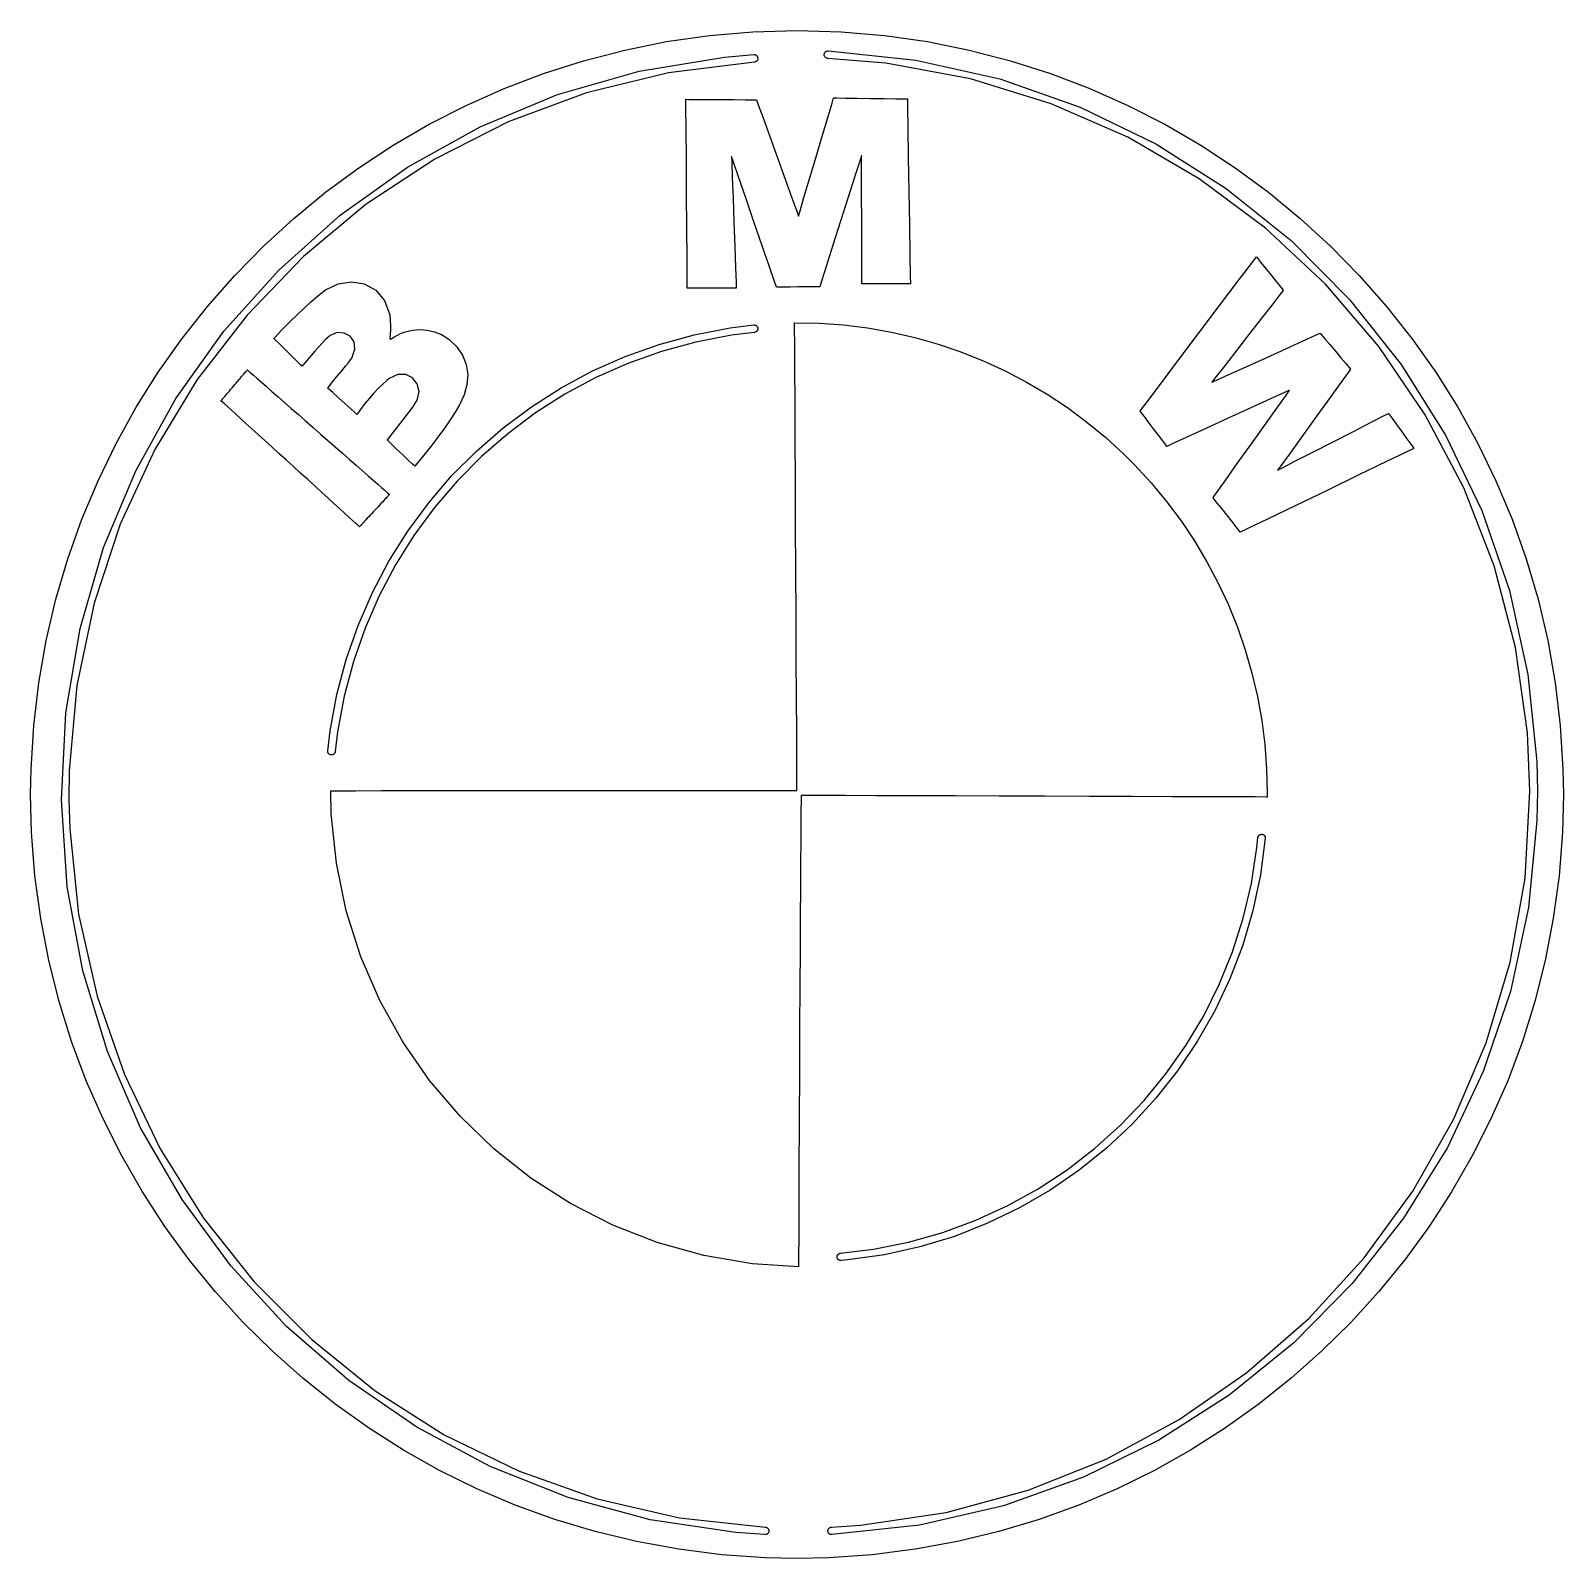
# Model space of a CAD drawing. Header units: millimetres. Extents: x 6 to 196, y 95 to 284.
import ezdxf

# ---------------------------------------------------------------- set-up
doc = ezdxf.new("R2010")
doc.units = ezdxf.units.MM
doc.layers.add('Calque_1', color=7, linetype='CONTINUOUS')

msp = doc.modelspace()

# ---------------------------------------------------------------- linework, layer by layer
at = {"layer": 'Calque_1', "color": 7}
for points in [[(100.90492, 284.026723), (106.371922, 283.872206), (111.757585, 283.415007), (117.053505, 282.663062), (122.251344, 281.624574), (127.342688, 280.308273), (132.319098, 278.722363), (137.172344, 276.875044), (141.894092, 274.774784), (146.475611, 272.430314), (150.908964, 269.849307), (155.185419, 267.040494), (159.296774, 264.012077), (163.234563, 260.772787), (166.990583, 257.330563), (170.556368, 253.693869), (173.923187, 249.87091), (177.083366, 245.870415), (180.02791, 241.700586), (182.748617, 237.369627), (185.237285, 232.886004), (187.485182, 228.257918), (189.484371, 223.494101), (191.226121, 218.602491), (192.70223, 213.591818), (193.90423, 208.47002), (194.823921, 203.245564), (195.45257, 197.927181), (195.78224, 192.522809), (195.83304, 189.399142), (195.83304, 189.399142), (195.83304, 189.399142), (195.83304, 189.399142), (195.83304, 189.399142), (195.83304, 189.399142), (195.83304, 189.399142), (195.83304, 189.399142), (195.83304, 189.399142), (195.83304, 189.399142), (195.83304, 189.399142), (195.83304, 189.399142), (195.83304, 189.399142), (195.83304, 189.399142), (195.83304, 189.399142), (195.83304, 189.399142), (195.83304, 189.399142), (195.83304, 189.399142), (195.83304, 189.399142), (195.83304, 189.399142), (195.83304, 189.399142), (195.83304, 189.399142), (195.83304, 189.399142), (195.83304, 189.399142), (195.83304, 189.399142), (195.83304, 189.399142), (195.83304, 189.399142), (195.83304, 189.399142), (195.83304, 189.399142), (195.719005, 184.723431), (195.303081, 179.342607), (194.590559, 174.050153), (193.589377, 168.854272), (192.308266, 163.76343), (190.755163, 158.785831), (188.939066, 153.929939), (186.86791, 149.203957), (184.550428, 144.616353), (181.994556, 140.175591), (179.209026, 135.889611), (176.20204, 131.767408), (172.982065, 127.816655), (169.557567, 124.046347), (165.936484, 120.464158), (162.127812, 117.079083), (158.139488, 113.89906), (153.979979, 110.93282), (149.658015, 108.1883), (145.181535, 105.673968), (140.559006, 103.39829), (135.798893, 101.369467), (130.909664, 99.595968), (125.899361, 98.086257), (120.776744, 96.848538), (115.550039, 95.891012), (110.227608, 95.222411), (104.817856, 94.850671), (100.90492, 94.771826), (100.90492, 94.771826), (100.90492, 94.771826), (100.90492, 94.771826), (100.90492, 94.771826), (100.90492, 94.771826), (100.90492, 94.771826), (100.90492, 94.771826), (100.90492, 94.771826), (100.90492, 94.771826), (100.90492, 94.771826), (100.90492, 94.771826), (100.90492, 94.771826), (100.90492, 94.771826), (100.90492, 94.771826), (100.90492, 94.771826), (100.90492, 94.771826), (100.90492, 94.771826), (100.90492, 94.771826), (100.90492, 94.771826), (100.90492, 94.771826), (100.90492, 94.771826), (100.90492, 94.771826), (100.90492, 94.771826), (100.90492, 94.771826), (100.90492, 94.771826), (100.90492, 94.771826), (100.90492, 94.771826), (100.90492, 94.771826), (96.992002, 94.850671), (91.582285, 95.222411), (86.25988, 95.891012), (81.033175, 96.848538), (75.910531, 98.086257), (70.900387, 99.595968), (66.011158, 101.369467), (61.251045, 103.39829), (56.628516, 105.673968), (52.152036, 108.1883), (47.829808, 110.93282), (43.670563, 113.89906), (39.682239, 117.079083), (35.873567, 120.464158), (32.252484, 124.046347), (28.827986, 127.816655), (25.608011, 131.767408), (22.601025, 135.889611), (19.815496, 140.175591), (17.259624, 144.616353), (14.941877, 149.203957), (12.870986, 153.929939), (11.054623, 158.785831), (9.501786, 163.76343), (8.220675, 168.854272), (7.219493, 174.050153), (6.506971, 179.342607), (6.091046, 184.723431), (5.977011, 189.399142), (5.977011, 189.399142), (5.977011, 189.399142), (5.977011, 189.399142), (5.977011, 189.399142), (5.977011, 189.399142), (5.977011, 189.399142), (5.977011, 189.399142), (5.977011, 189.399142), (5.977011, 189.399142), (5.977011, 189.399142), (5.977011, 189.399142), (5.977011, 189.399142), (5.977011, 189.399142), (5.977011, 189.399142), (5.977011, 189.399142), (5.977011, 189.399142), (5.977011, 189.399142), (5.977011, 189.399142), (5.977011, 189.399142), (5.977011, 189.399142), (5.977011, 189.399142), (5.977011, 189.399142), (5.977011, 189.399142), (5.977011, 189.399142), (5.977011, 189.399142), (5.977011, 189.399142), (5.977011, 189.399142), (5.977011, 189.399142), (6.027811, 192.522809), (6.357481, 197.927181), (6.98613, 203.245564), (7.905821, 208.47002), (9.107822, 213.591818), (10.58393, 218.602491), (12.32568, 223.494101), (14.324605, 228.257918), (16.572766, 232.886004), (19.061434, 237.369627), (21.782141, 241.700586), (24.726685, 245.870415), (27.8866, 249.87091), (31.253683, 253.693869), (34.819468, 257.330563), (38.575224, 260.772787), (42.513277, 264.012077), (46.624633, 267.040494), (50.901088, 269.849307), (55.334176, 272.430314), (59.91596, 274.774784), (64.637443, 276.875044), (69.490689, 278.722363), (74.467231, 280.308273), (79.558575, 281.624574), (84.756387, 282.663062), (90.052307, 283.415007), (95.437947, 283.872206)], [(9.79706, 188.734774), (10.344218, 199.525792), (12.104489, 209.968089), (15.009345, 219.988376), (18.990526, 229.512835), (23.979238, 238.467647), (29.90722, 246.778728), (36.705416, 254.373054), (44.306092, 261.176277), (52.640192, 267.114842), (61.639453, 272.114931), (71.235349, 276.102726), (81.359089, 279.004937), (91.942488, 280.747216), (95.560581, 281.057572), (95.560581, 281.057572), (95.560581, 281.057572), (95.560581, 281.057572), (95.560581, 281.057572), (95.560581, 281.057572), (95.560581, 281.057572), (95.560581, 281.057572), (95.560581, 281.057572), (95.560581, 281.057572), (95.560581, 281.057572), (95.560581, 281.057572), (95.560581, 281.057572), (95.579499, 281.058631), (95.635379, 281.056514), (95.689566, 281.048047), (95.741635, 281.033231), (95.791139, 281.012858), (95.837679, 280.986664), (95.880806, 280.955708), (95.92007, 280.919989), (95.955075, 280.880037), (95.985343, 280.835852), (96.010505, 280.788491), (96.030084, 280.737691), (96.043657, 280.684246), (96.050774, 280.628154), (96.050774, 280.628154), (96.050774, 280.628154), (96.050774, 280.628154), (96.050774, 280.628154), (96.050774, 280.628154), (96.050774, 280.628154), (96.050774, 280.628154), (96.050774, 280.628154), (96.050774, 280.628154), (96.050774, 280.628154), (96.050774, 280.628154), (96.050774, 280.628154), (96.050774, 280.628154), (96.051753, 280.590583), (96.047546, 280.535021), (96.03691, 280.481575), (96.020188, 280.430246), (95.997805, 280.381827), (95.970076, 280.336319), (95.937427, 280.294515), (95.9002, 280.25668), (95.858793, 280.223078), (95.813602, 280.194503), (95.764945, 280.171219), (95.713272, 280.153492), (95.658874, 280.142115), (95.62133, 280.138146), (95.62133, 280.138146), (95.62133, 280.138146), (95.62133, 280.138146), (95.62133, 280.138146), (95.62133, 280.138146), (95.62133, 280.138146), (95.62133, 280.138146), (95.62133, 280.138146), (95.62133, 280.138146), (95.62133, 280.138146), (95.62133, 280.138146), (95.62133, 280.138146), (95.62133, 280.138146), (85.007503, 278.812056), (74.826005, 276.313599), (65.144649, 272.715799), (56.031352, 268.091682), (47.554113, 262.514537), (39.780135, 256.056595), (32.777681, 248.791675), (26.614749, 240.792273), (21.358544, 232.131678), (17.077591, 222.882914), (13.839095, 213.118479), (11.711318, 202.912189), (10.76173, 192.336278), (10.718867, 188.741653), (10.718867, 188.741653), (10.718867, 188.741653), (10.718867, 188.741653), (10.718867, 188.741653), (10.718867, 188.741653), (10.718867, 188.741653), (10.718867, 188.741653), (10.718867, 188.741653), (10.718867, 188.741653), (10.718867, 188.741653), (10.718867, 188.741653), (10.718867, 188.741653), (10.815705, 185.147822), (11.924043, 174.586992), (14.205013, 164.413246), (17.589559, 154.698817), (22.009153, 145.515406), (27.394476, 136.934714), (33.676999, 129.029239), (40.787667, 121.870417), (48.657688, 115.530479), (57.218007, 110.081392), (66.399831, 105.595123), (76.134633, 102.143637), (86.352828, 99.798638), (96.986022, 98.632356), (96.986022, 98.632356), (96.986022, 98.632356), (96.986022, 98.632356), (96.986022, 98.632356), (96.986022, 98.632356), (96.986022, 98.632356), (96.986022, 98.632356), (96.986022, 98.632356), (96.986022, 98.632356), (96.986022, 98.632356), (96.986022, 98.632356), (96.986022, 98.632356), (96.986022, 98.632356), (97.02362, 98.628652), (97.078124, 98.618069), (97.130035, 98.601135), (97.179009, 98.578646), (97.224623, 98.5506), (97.266533, 98.517792), (97.304316, 98.480486), (97.3376, 98.438946), (97.36599, 98.393967), (97.389141, 98.345813), (97.40663, 98.294748), (97.41806, 98.241303), (97.423087, 98.186005), (97.42269, 98.148434), (97.42269, 98.148434), (97.42269, 98.148434), (97.42269, 98.148434), (97.42269, 98.148434), (97.42269, 98.148434), (97.42269, 98.148434), (97.42269, 98.148434), (97.42269, 98.148434), (97.42269, 98.148434), (97.42269, 98.148434), (97.42269, 98.148434), (97.42269, 98.148434), (97.42269, 98.148434), (97.416393, 98.092342), (97.40364, 98.038632), (97.384828, 97.987568), (97.360381, 97.939678), (97.330747, 97.895228), (97.296325, 97.854747), (97.25759, 97.818499), (97.214913, 97.786749), (97.168743, 97.760026), (97.119531, 97.738595), (97.067673, 97.723249), (97.013592, 97.713724), (96.957738, 97.711078), (96.938794, 97.711607), (96.938794, 97.711607), (96.938794, 97.711607), (96.938794, 97.711607), (96.938794, 97.711607), (96.938794, 97.711607), (96.938794, 97.711607), (96.938794, 97.711607), (96.938794, 97.711607), (96.938794, 97.711607), (96.938794, 97.711607), (96.938794, 97.711607), (96.938794, 97.711607), (93.31623, 97.967459), (82.707298, 99.550724), (72.540537, 102.300006), (62.885639, 106.143074), (53.812294, 111.007168), (45.389824, 116.819527), (37.688077, 123.507656), (30.776375, 130.99853), (24.724569, 139.219653), (19.601977, 148.098265), (15.478451, 157.56187), (12.423311, 167.537707), (10.506407, 177.952752)], [(104.755573, 281.515565), (115.60703, 280.385796), (126.036574, 278.043178), (135.972989, 274.561795), (145.344783, 270.016788), (154.081049, 264.481712), (162.110085, 258.031443), (169.360982, 250.740065), (175.762303, 242.682454), (181.242611, 233.93243), (185.730997, 224.564604), (189.155759, 214.653589), (191.44599, 204.273469), (192.529986, 193.498856), (192.610949, 189.832529), (192.610949, 189.832529), (192.610949, 189.832529), (192.610949, 189.832529), (192.610949, 189.832529), (192.610949, 189.832529), (192.610949, 189.832529), (192.610949, 189.832529), (192.610949, 189.832529), (192.610949, 189.832529), (192.610949, 189.832529), (192.610949, 189.832529), (192.610949, 189.832529), (192.548242, 186.165673), (191.518221, 175.385768), (189.279849, 164.994535), (185.904828, 155.066323), (181.463273, 145.676272), (176.026622, 136.89926), (169.665782, 128.809635), (162.451397, 121.482009), (154.45464, 114.991788), (145.746156, 109.41332), (136.397115, 104.821217), (126.478401, 101.290357), (116.060737, 98.895616), (105.215173, 97.711607), (105.215173, 97.711607), (105.215173, 97.711607), (105.215173, 97.711607), (105.215173, 97.711607), (105.215173, 97.711607), (105.215173, 97.711607), (105.215173, 97.711607), (105.215173, 97.711607), (105.215173, 97.711607), (105.215173, 97.711607), (105.215173, 97.711607), (105.215173, 97.711607), (105.215173, 97.711607), (105.177441, 97.711078), (105.12214, 97.71637), (105.068774, 97.727747), (105.01777, 97.745209), (104.969547, 97.768493), (104.924539, 97.797068), (104.883169, 97.830405), (104.845857, 97.868241), (104.813038, 97.910045), (104.78513, 97.955818), (104.762564, 98.004765), (104.74576, 98.056624), (104.735148, 98.111128), (104.731724, 98.148699), (104.731724, 98.148699), (104.731724, 98.148699), (104.731724, 98.148699), (104.731724, 98.148699), (104.731724, 98.148699), (104.731724, 98.148699), (104.731724, 98.148699), (104.731724, 98.148699), (104.731724, 98.148699), (104.731724, 98.148699), (104.731724, 98.148699), (104.731724, 98.148699), (104.731724, 98.148699), (104.732351, 98.205055), (104.739646, 98.259823), (104.753224, 98.312475), (104.772703, 98.362482), (104.797695, 98.409842), (104.827818, 98.453763), (104.862687, 98.493715), (104.901922, 98.529698), (104.945131, 98.560919), (104.991936, 98.586848), (105.04195, 98.60775), (105.09479, 98.622567), (105.150069, 98.631033), (105.168974, 98.632356), (105.168974, 98.632356), (105.168974, 98.632356), (105.168974, 98.632356), (105.168974, 98.632356), (105.168974, 98.632356), (105.168974, 98.632356), (105.168974, 98.632356), (105.168974, 98.632356), (105.168974, 98.632356), (105.168974, 98.632356), (105.168974, 98.632356), (105.168974, 98.632356), (108.79071, 98.885298), (119.394244, 100.465123), (129.550739, 103.218903), (139.190053, 107.072819), (148.241702, 111.952523), (156.635863, 117.784461), (164.302155, 124.494022), (171.170465, 132.007914), (177.170414, 140.251527), (182.231887, 149.151305), (186.284769, 158.632902), (189.258682, 168.622762), (191.083511, 179.046538), (191.689406, 189.830412), (191.689406, 189.830412), (191.689406, 189.830412), (191.689406, 189.830412), (191.689406, 189.830412), (191.689406, 189.830412), (191.689406, 189.830412), (191.689406, 189.830412), (191.689406, 189.830412), (191.689406, 189.830412), (191.689406, 189.830412), (191.689406, 189.830412), (191.689406, 189.830412), (191.689406, 189.830412), (191.388311, 197.054586), (189.909292, 207.599277), (187.259757, 217.728837), (183.510616, 227.369448), (178.731983, 236.447556), (172.994765, 244.889605), (166.369607, 252.621779), (158.926622, 259.570787), (150.73672, 265.662546), (141.870544, 270.823502), (132.398472, 274.980365), (122.391017, 278.059053), (111.918902, 279.986276), (104.714174, 280.594817), (104.714174, 280.594817), (104.714174, 280.594817), (104.714174, 280.594817), (104.714174, 280.594817), (104.714174, 280.594817), (104.714174, 280.594817), (104.714174, 280.594817), (104.714174, 280.594817), (104.714174, 280.594817), (104.714174, 280.594817), (104.714174, 280.594817), (104.714174, 280.594817), (104.714174, 280.594817), (104.658088, 280.600637), (104.604296, 280.613073), (104.553181, 280.631594), (104.50513, 280.655671), (104.460526, 280.685039), (104.419759, 280.719171), (104.383207, 280.7578), (104.351262, 280.800133), (104.324303, 280.84617), (104.302721, 280.895383), (104.286894, 280.946977), (104.277213, 281.000952), (104.274059, 281.056779), (104.274525, 281.075829), (104.274525, 281.075829), (104.274525, 281.075829), (104.274525, 281.075829), (104.274525, 281.075829), (104.274525, 281.075829), (104.274525, 281.075829), (104.274525, 281.075829), (104.274525, 281.075829), (104.274525, 281.075829), (104.274525, 281.075829), (104.274525, 281.075829), (104.274525, 281.075829), (104.27576, 281.094614), (104.28392, 281.150176), (104.298424, 281.203093), (104.31885, 281.253099), (104.344774, 281.300195), (104.37577, 281.343587), (104.41142, 281.383009), (104.451295, 281.417934), (104.494972, 281.448361), (104.542029, 281.473497), (104.59204, 281.493076), (104.644586, 281.507099), (104.699238, 281.514507)], [(114.577855, 275.576471), (114.593889, 274.591693), (114.636143, 271.99534), (114.695885, 268.32478), (114.764386, 264.117117), (114.832886, 259.909453), (114.892629, 256.238893), (114.934883, 253.64254), (114.950917, 252.657762), (114.950917, 252.657762), (114.950917, 252.657762), (114.950917, 252.657762), (114.950917, 252.657762), (114.950917, 252.657762), (114.950917, 252.657762), (114.950917, 252.657762), (114.950917, 252.657762), (114.693028, 252.657762), (114.013208, 252.657762), (113.052058, 252.657762), (111.950228, 252.658027), (110.848425, 252.658027), (109.887275, 252.658027), (109.207429, 252.658291), (108.949566, 252.658291), (108.949566, 252.658291), (108.949566, 252.658291), (108.949566, 252.658291), (108.949566, 252.658291), (108.949566, 252.658291), (108.949566, 252.658291), (108.949566, 252.658291), (108.949566, 252.658291), (108.947132, 253.340916), (108.940649, 255.140874), (108.931521, 257.685368), (108.92107, 260.602396), (108.910593, 263.519424), (108.901465, 266.063918), (108.895009, 267.863876), (108.892575, 268.546501), (108.892575, 268.546501), (108.892575, 268.546501), (108.892575, 268.546501), (108.892575, 268.546501), (108.892575, 268.546501), (108.892575, 268.546501), (108.892575, 268.546501), (108.892575, 268.546501), (108.670299, 267.847737), (108.084327, 266.005975), (107.255891, 263.401949), (106.306197, 260.416659), (105.356513, 257.431369), (104.528067, 254.827343), (103.942092, 252.985581), (103.719825, 252.286817), (103.719825, 252.286817), (103.719825, 252.286817), (103.719825, 252.286817), (103.719825, 252.286817), (103.719825, 252.286817), (103.719825, 252.286817), (103.719825, 252.286817), (103.719825, 252.286817), (103.488986, 252.285494), (102.880413, 252.282319), (102.020013, 252.277821), (101.033692, 252.272529), (100.047406, 252.267238), (99.186982, 252.26274), (98.578415, 252.259565), (98.347593, 252.258242), (98.347593, 252.258242), (98.347593, 252.258242), (98.347593, 252.258242), (98.347593, 252.258242), (98.347593, 252.258242), (98.347593, 252.258242), (98.347593, 252.258242), (98.347593, 252.258242), (98.109362, 252.953301), (97.481348, 254.785539), (96.593487, 257.375806), (95.575663, 260.345221), (94.557838, 263.314636), (93.669977, 265.905168), (93.041963, 267.737406), (92.803732, 268.432201), (92.803732, 268.432201), (92.803732, 268.432201), (92.803732, 268.432201), (92.803732, 268.432201), (92.803732, 268.432201), (92.803732, 268.432201), (92.803732, 268.432201), (92.803732, 268.432201), (92.828286, 267.732379), (92.893029, 265.887177), (92.984575, 263.278653), (93.089482, 260.288071), (93.194416, 257.297754), (93.285935, 254.688966), (93.350678, 252.843764), (93.375232, 252.143942), (93.375232, 252.143942), (93.375232, 252.143942), (93.375232, 252.143942), (93.375232, 252.143942), (93.375232, 252.143942), (93.375232, 252.143942), (93.375232, 252.143942), (93.375232, 252.143942), (93.114935, 252.143942), (92.428659, 252.143942), (91.458434, 252.144207), (90.346206, 252.144207), (89.234005, 252.144207), (88.263753, 252.144207), (87.577504, 252.144207), (87.317207, 252.144207), (87.317207, 252.144207), (87.317207, 252.144207), (87.317207, 252.144207), (87.317207, 252.144207), (87.317207, 252.144207), (87.317207, 252.144207), (87.317207, 252.144207), (87.317207, 252.144207), (87.309799, 253.148828), (87.290325, 255.796775), (87.262809, 259.54036), (87.231244, 263.831896), (87.199679, 268.123432), (87.172163, 271.867017), (87.152689, 274.515228), (87.145307, 275.519586), (87.145307, 275.519586), (87.145307, 275.519586), (87.145307, 275.519586), (87.145307, 275.519586), (87.145307, 275.519586), (87.145307, 275.519586), (87.145307, 275.519586), (87.145307, 275.519586), (87.521015, 275.51694), (88.511535, 275.51059), (89.911946, 275.501329), (91.517277, 275.490746), (93.122608, 275.480427), (94.522993, 275.471167), (95.513512, 275.464817), (95.889246, 275.462171), (95.889246, 275.462171), (95.889246, 275.462171), (95.889246, 275.462171), (95.889246, 275.462171), (95.889246, 275.462171), (95.889246, 275.462171), (95.889246, 275.462171), (95.889246, 275.462171), (96.112713, 274.843311), (96.701887, 273.211893), (97.534847, 270.905258), (98.4897, 268.26128), (99.44458, 265.617038), (100.277541, 263.310403), (100.866688, 261.678984), (101.090181, 261.060125), (101.090181, 261.060125), (101.090181, 261.060125), (101.090181, 261.060125), (101.090181, 261.060125), (101.090181, 261.060125), (101.090181, 261.060125), (101.090181, 261.060125), (101.090181, 261.060125), (101.276815, 261.688774), (101.768857, 263.346122), (102.464504, 265.689269), (103.26195, 268.37558), (104.059398, 271.061627), (104.755044, 273.404774), (105.247087, 275.062122), (105.433724, 275.690771), (105.433724, 275.690771), (105.433724, 275.690771), (105.433724, 275.690771), (105.433724, 275.690771), (105.433724, 275.690771), (105.433724, 275.690771), (105.433724, 275.690771), (105.433724, 275.690771), (105.826635, 275.686008), (106.862482, 275.673044), (108.326976, 275.654787), (110.005781, 275.633621), (111.684587, 275.612719), (113.14908, 275.594463), (114.184949, 275.581498)], [(161.129805, 251.85634), (160.750393, 251.366862), (159.750534, 250.076755), (158.336602, 248.25272), (156.715767, 246.16172), (155.094931, 244.070721), (153.681, 242.246686), (152.680876, 240.956579), (152.301729, 240.467101), (152.301729, 240.467101), (152.301729, 240.467101), (152.301729, 240.467101), (152.301729, 240.467101), (152.301729, 240.467101), (152.301729, 240.467101), (152.301729, 240.467101), (152.301729, 240.467101), (152.877461, 240.728773), (154.395638, 241.418276), (156.5422, 242.393), (159.002822, 243.510334), (161.46318, 244.627933), (163.609741, 245.602657), (165.127919, 246.29216), (165.703916, 246.553832), (165.703916, 246.553832), (165.703916, 246.553832), (165.703916, 246.553832), (165.703916, 246.553832), (165.703916, 246.553832), (165.703916, 246.553832), (165.703916, 246.553832), (165.703916, 246.553832), (165.865841, 246.362274), (166.293142, 245.85745), (166.897185, 245.14334), (167.589599, 244.324985), (168.282013, 243.506895), (168.88632, 242.792785), (169.313357, 242.287961), (169.475547, 242.096403), (169.475547, 242.096403), (169.475547, 242.096403), (169.475547, 242.096403), (169.475547, 242.096403), (169.475547, 242.096403), (169.475547, 242.096403), (169.475547, 242.096403), (169.475547, 242.096403), (169.087403, 241.558505), (168.064525, 240.140605), (166.618315, 238.136124), (164.960438, 235.838221), (163.302825, 233.540318), (161.856614, 231.535572), (160.833472, 230.117672), (160.445593, 229.580039), (160.445593, 229.580039), (160.445593, 229.580039), (160.445593, 229.580039), (160.445593, 229.580039), (160.445593, 229.580039), (160.445593, 229.580039), (160.445593, 229.580039), (160.445593, 229.580039), (161.03482, 229.881928), (162.588716, 230.678323), (164.785548, 231.804124), (167.303585, 233.09476), (169.821886, 234.385396), (172.018454, 235.511196), (173.57235, 236.307591), (174.161576, 236.60948), (174.161576, 236.60948), (174.161576, 236.60948), (174.161576, 236.60948), (174.161576, 236.60948), (174.161576, 236.60948), (174.161576, 236.60948), (174.161576, 236.60948), (174.161576, 236.60948), (174.296778, 236.422949), (174.652642, 235.93109), (175.155879, 235.235501), (175.732935, 234.438048), (176.30999, 233.640595), (176.813227, 232.945006), (177.169091, 232.453146), (177.304293, 232.26635), (177.304293, 232.26635), (177.304293, 232.26635), (177.304293, 232.26635), (177.304293, 232.26635), (177.304293, 232.26635), (177.304293, 232.26635), (177.304293, 232.26635), (177.304293, 232.26635), (176.380898, 231.820793), (173.94647, 230.64578), (170.504774, 228.984463), (166.559577, 227.079994), (162.61438, 225.175526), (159.172685, 223.514209), (156.738256, 222.339196), (155.814862, 221.893374), (155.814862, 221.893374), (155.814862, 221.893374), (155.814862, 221.893374), (155.814862, 221.893374), (155.814862, 221.893374), (155.814862, 221.893374), (155.814862, 221.893374), (155.814862, 221.893374), (155.670135, 222.077524), (155.288077, 222.563298), (154.748063, 223.249891), (154.129203, 224.037025), (153.510344, 224.82416), (152.97033, 225.510753), (152.588272, 225.996262), (152.443545, 226.180412), (152.443545, 226.180412), (152.443545, 226.180412), (152.443545, 226.180412), (152.443545, 226.180412), (152.443545, 226.180412), (152.443545, 226.180412), (152.443545, 226.180412), (152.443545, 226.180412), (152.851268, 226.752705), (153.925739, 228.261093), (155.445239, 230.393897), (157.186989, 232.838643), (158.928739, 235.283655), (160.448239, 237.416194), (161.522975, 238.924846), (161.930433, 239.496875), (161.930433, 239.496875), (161.930433, 239.496875), (161.930433, 239.496875), (161.930433, 239.496875), (161.930433, 239.496875), (161.930433, 239.496875), (161.930433, 239.496875), (161.930433, 239.496875), (161.277178, 239.197367), (159.555007, 238.407322), (157.120314, 237.290782), (154.328964, 236.010729), (151.537877, 234.730412), (149.10292, 233.613872), (147.380749, 232.823827), (146.727494, 232.524319), (146.727494, 232.524319), (146.727494, 232.524319), (146.727494, 232.524319), (146.727494, 232.524319), (146.727494, 232.524319), (146.727494, 232.524319), (146.727494, 232.524319), (146.727494, 232.524319), (146.585148, 232.712702), (146.209705, 233.209853), (145.678952, 233.912321), (145.070411, 234.717977), (144.462134, 235.523367), (143.931381, 236.225835), (143.555938, 236.722986), (143.413592, 236.91137), (143.413592, 236.91137), (143.413592, 236.91137), (143.413592, 236.91137), (143.413592, 236.91137), (143.413592, 236.91137), (143.413592, 236.91137), (143.413592, 236.91137), (143.413592, 236.91137), (144.032452, 237.731577), (145.66387, 239.894014), (147.97024, 242.951006), (150.614218, 246.455408), (153.258461, 249.960074), (155.564831, 253.017066), (157.19625, 255.179503), (157.815109, 255.99971), (157.815109, 255.99971), (157.815109, 255.99971), (157.815109, 255.99971), (157.815109, 255.99971), (157.815109, 255.99971), (157.815109, 255.99971), (157.815109, 255.99971), (157.815109, 255.99971), (157.957455, 255.821646), (158.333163, 255.352276), (158.863916, 254.688701), (159.472457, 253.928025), (160.080998, 253.167349), (160.612016, 252.503775), (160.987459, 252.034405)], [(96.049425, 247.154171), (96.05178, 247.112632), (96.050457, 247.071886), (96.045588, 247.031934), (96.037333, 246.99304), (96.025824, 246.955205), (96.011193, 246.918692), (95.993598, 246.883767), (95.973199, 246.850695), (95.9501, 246.819209), (95.924489, 246.78984), (95.896443, 246.762853), (95.866175, 246.737982), (95.83379, 246.715757), (95.79942, 246.696443), (95.763225, 246.680039), (95.725337, 246.666545), (95.685914, 246.656491), (95.645089, 246.649611), (95.637522, 246.648818), (95.637522, 246.648818), (95.637522, 246.648818), (95.637522, 246.648818), (95.637522, 246.648818), (95.637522, 246.648818), (95.637522, 246.648818), (95.637522, 246.648818), (95.637522, 246.648818), (95.637522, 246.648818), (95.637522, 246.648818), (95.637522, 246.648818), (95.637522, 246.648818), (95.637522, 246.648818), (95.637522, 246.648818), (95.637522, 246.648818), (95.637522, 246.648818), (95.637522, 246.648818), (92.777724, 246.286339), (88.377206, 245.443907), (84.102444, 244.279742), (79.966536, 242.807337), (75.982762, 241.039658), (72.164036, 238.989934), (68.523638, 236.671128), (65.074534, 234.096206), (61.829953, 231.278662), (58.803123, 228.231724), (56.007275, 224.968093), (53.455107, 221.500997), (51.160379, 217.843931), (49.135525, 214.009594), (47.394305, 210.011216), (45.949417, 205.86229), (44.814091, 201.575516), (44.001557, 197.164124), (43.699138, 194.710116), (43.699138, 194.710116), (43.699138, 194.710116), (43.699138, 194.710116), (43.699138, 194.710116), (43.699138, 194.710116), (43.699138, 194.710116), (43.699138, 194.710116), (43.699138, 194.710116), (43.699138, 194.710116), (43.699138, 194.710116), (43.699138, 194.710116), (43.699138, 194.710116), (43.699138, 194.710116), (43.699138, 194.710116), (43.699138, 194.710116), (43.699138, 194.710116), (43.699138, 194.710116), (43.697815, 194.698739), (43.690672, 194.657994), (43.680353, 194.618835), (43.666595, 194.581), (43.649926, 194.545017), (43.630082, 194.510885), (43.607857, 194.478606), (43.582722, 194.448444), (43.55547, 194.420663), (43.526101, 194.395263), (43.494351, 194.372509), (43.461014, 194.3524), (43.425824, 194.334938), (43.389312, 194.32065), (43.351476, 194.309538), (43.312318, 194.3016), (43.272366, 194.296838), (43.23162, 194.296044), (43.193785, 194.298161), (43.193785, 194.298161), (43.193785, 194.298161), (43.193785, 194.298161), (43.193785, 194.298161), (43.193785, 194.298161), (43.193785, 194.298161), (43.193785, 194.298161), (43.193785, 194.298161), (43.193785, 194.298161), (43.193785, 194.298161), (43.193785, 194.298161), (43.193785, 194.298161), (43.193785, 194.298161), (43.193785, 194.298161), (43.193785, 194.298161), (43.193785, 194.298161), (43.193785, 194.298161), (43.193785, 194.298161), (43.156479, 194.303452), (43.116527, 194.312713), (43.078427, 194.325413), (43.04165, 194.341023), (43.006725, 194.359544), (42.973916, 194.380975), (42.94296, 194.405052), (42.914385, 194.431511), (42.887927, 194.46035), (42.864114, 194.491042), (42.842948, 194.52385), (42.824692, 194.55851), (42.809346, 194.594494), (42.79691, 194.632065), (42.78765, 194.670694), (42.781829, 194.710381), (42.779712, 194.750862), (42.781035, 194.792137), (42.781829, 194.803514), (42.781829, 194.803514), (42.781829, 194.803514), (42.781829, 194.803514), (42.781829, 194.803514), (42.781829, 194.803514), (42.781829, 194.803514), (42.781829, 194.803514), (42.781829, 194.803514), (42.781829, 194.803514), (42.781829, 194.803514), (42.781829, 194.803514), (42.781829, 194.803514), (42.781829, 194.803514), (42.781829, 194.803514), (42.781829, 194.803514), (42.781829, 194.803514), (42.781829, 194.803514), (43.089275, 197.296415), (43.914773, 201.777658), (45.068091, 206.132429), (46.535733, 210.347236), (48.304735, 214.40885), (50.361603, 218.304041), (52.692844, 222.019051), (55.285493, 225.54118), (58.125791, 228.856405), (61.20051, 231.952026), (64.49642, 234.81402), (68.000293, 237.429688), (71.69837, 239.78527), (75.577686, 241.867803), (79.624694, 243.663528), (83.826167, 245.159215), (88.168741, 246.341637), (92.639082, 247.197563), (95.54423, 247.566127), (95.54423, 247.566127), (95.54423, 247.566127), (95.54423, 247.566127), (95.54423, 247.566127), (95.54423, 247.566127), (95.54423, 247.566127), (95.54423, 247.566127), (95.54423, 247.566127), (95.54423, 247.566127), (95.54423, 247.566127), (95.54423, 247.566127), (95.54423, 247.566127), (95.54423, 247.566127), (95.54423, 247.566127), (95.54423, 247.566127), (95.54423, 247.566127), (95.54423, 247.566127), (95.551797, 247.566656), (95.593099, 247.568508), (95.633712, 247.566392), (95.673505, 247.560835), (95.712267, 247.552104), (95.749838, 247.539933), (95.786033, 247.524852), (95.820666, 247.506596), (95.853607, 247.485694), (95.884616, 247.462146), (95.913588, 247.436217), (95.940284, 247.407642), (95.964547, 247.37695), (95.986242, 247.344142), (96.005134, 247.309481), (96.021088, 247.272969), (96.033894, 247.234869), (96.043392, 247.195182)], [(100.609434, 247.838118), (103.64255, 247.783085), (106.654732, 247.570889), (109.640419, 247.204177), (112.594038, 246.685066), (115.510034, 246.015935), (118.382823, 245.198903), (121.206876, 244.23635), (123.976584, 243.130658), (126.68639, 241.883942), (129.330765, 240.498586), (131.904231, 238.976969), (134.400837, 237.321209), (136.815421, 235.533421), (139.142429, 233.616517), (141.376038, 231.572085), (142.208945, 230.752407), (142.208945, 230.752407), (142.208945, 230.752407), (142.208945, 230.752407), (142.208945, 230.752407), (142.208945, 230.752407), (142.208945, 230.752407), (142.208945, 230.752407), (142.208945, 230.752407), (142.208945, 230.752407), (142.208945, 230.752407), (142.208945, 230.752407), (142.208945, 230.752407), (142.208945, 230.752407), (142.208945, 230.752407), (142.70107, 230.252345), (144.756086, 228.025614), (146.683838, 225.705221), (148.482208, 223.296722), (150.148817, 220.805673), (151.681281, 218.237631), (153.077486, 215.598415), (154.335049, 212.893319), (155.451854, 210.128162), (156.425519, 207.308236), (157.253929, 204.439363), (157.934436, 201.527097), (158.465454, 198.576732), (158.844072, 195.594088), (159.068174, 192.584721), (159.135908, 189.554188), (159.132203, 189.086405), (159.132203, 189.086405), (159.132203, 189.086405), (159.132203, 189.086405), (159.132203, 189.086405), (159.132203, 189.086405), (159.132203, 189.086405), (159.132203, 189.086405), (159.132203, 189.086405), (159.132203, 189.086405), (159.132203, 189.086405), (159.132203, 189.086405), (159.132203, 189.086405), (159.132203, 189.086405), (159.132203, 189.086405), (158.979539, 189.086934), (157.668266, 189.091432), (155.171925, 189.099899), (151.680752, 189.111805), (147.384718, 189.126357), (142.474058, 189.14329), (137.139006, 189.161546), (131.569798, 189.180596), (125.956935, 189.199646), (120.49028, 189.218432), (115.360147, 189.235894), (110.756774, 189.251769), (106.87042, 189.264998), (103.891233, 189.275053), (102.00948, 189.281667), (101.411027, 189.283519), (101.411027, 189.283519), (101.411027, 189.283519), (101.411027, 189.283519), (101.411027, 189.283519), (101.411027, 189.283519), (101.411027, 189.283519), (101.411027, 189.283519), (101.411027, 189.283519), (101.411027, 189.283519), (101.411027, 189.283519), (101.411027, 189.283519), (101.411027, 189.283519), (101.411027, 189.283519), (101.411027, 189.283519), (101.411027, 189.283519), (101.410062, 189.158371), (101.405387, 188.537924), (101.397089, 187.403657), (101.38545, 185.76139), (101.370753, 183.616945), (101.35328, 180.976671), (101.333311, 177.846125), (101.311129, 174.231657), (101.287015, 170.139087), (101.26125, 165.574501), (101.234114, 160.54372), (101.205909, 155.052564), (101.176885, 149.107649), (101.147331, 142.714265), (101.117539, 135.878764), (101.096928, 130.89058), (101.096928, 130.89058), (101.096928, 130.89058), (101.096928, 130.89058), (101.096928, 130.89058), (101.096928, 130.89058), (101.096928, 130.89058), (101.096928, 130.89058), (101.096928, 130.89058), (101.096928, 130.89058), (101.096928, 130.89058), (101.096928, 130.89058), (101.096928, 130.89058), (101.096928, 130.89058), (101.096928, 130.89058), (101.096928, 130.89058), (95.385613, 131.277665), (89.383256, 132.290753), (83.604128, 133.889099), (78.079979, 136.041217), (72.842691, 138.714035), (67.923564, 141.875802), (63.354745, 145.493974), (59.167983, 149.536273), (55.394765, 153.97042), (52.067105, 158.764135), (49.216752, 163.884874), (46.874928, 169.300624), (45.074176, 174.979104), (43.845453, 180.887771), (43.221037, 186.994347), (43.145366, 189.870629), (43.145366, 189.870629), (43.145366, 189.870629), (43.145366, 189.870629), (43.145366, 189.870629), (43.145366, 189.870629), (43.145366, 189.870629), (43.145366, 189.870629), (43.145366, 189.870629), (43.145366, 189.870629), (43.145366, 189.870629), (43.145366, 189.870629), (43.145366, 189.870629), (43.145366, 189.870629), (43.145366, 189.870629), (43.162564, 189.870629), (44.071407, 189.871158), (46.224583, 189.872746), (49.431858, 189.875127), (53.503261, 189.878302), (58.248028, 189.881741), (63.475924, 189.88571), (68.996448, 189.889943), (74.619631, 189.894177), (80.15513, 189.898145), (85.412315, 189.902114), (90.200976, 189.905818), (94.330773, 189.908729), (97.611364, 189.911375), (99.852435, 189.912962), (100.863645, 189.913756), (100.902221, 189.913756), (100.902221, 189.913756), (100.902221, 189.913756), (100.902221, 189.913756), (100.902221, 189.913756), (100.902221, 189.913756), (100.902221, 189.913756), (100.902221, 189.913756), (100.902221, 189.913756), (100.902221, 189.913756), (100.902221, 189.913756), (100.902221, 189.913756), (100.902221, 189.913756), (100.902221, 189.913756), (100.902221, 189.913756), (100.901692, 190.020647), (100.895554, 191.236935), (100.883303, 193.657341), (100.865947, 197.090834), (100.844436, 201.346652), (100.819724, 206.234029), (100.79279, 211.561672), (100.764611, 217.139082), (100.736116, 222.775229), (100.708308, 228.279349), (100.682114, 233.460149), (100.658514, 238.127128), (100.638485, 242.089259), (100.62298, 245.155776), (100.612979, 247.13565)], [(50.419017, 226.571731), (50.405524, 226.557443), (50.366895, 226.515639), (50.304718, 226.448699), (50.220845, 226.358477), (50.117393, 226.247087), (49.996214, 226.116648), (49.85916, 225.96901), (49.708347, 225.806292), (49.545364, 225.630873), (49.372327, 225.444607), (49.191088, 225.249345), (49.003498, 225.047203), (48.811411, 224.840564), (48.617207, 224.631279), (48.422209, 224.421464), (48.228799, 224.212973), (48.038564, 224.008186), (47.853356, 223.80869), (47.675292, 223.617132), (47.506488, 223.435099), (47.348267, 223.264972), (47.203276, 223.108604), (47.072572, 222.96811), (46.958801, 222.845344), (46.863551, 222.74295), (46.788939, 222.662252), (46.736551, 222.605896), (46.708505, 222.575733), (46.704007, 222.570971), (46.704007, 222.570971), (46.704007, 222.570971), (46.704007, 222.570971), (46.704007, 222.570971), (46.704007, 222.570971), (46.704007, 222.570971), (46.704007, 222.570971), (46.704007, 222.570971), (46.704007, 222.570971), (46.704007, 222.570971), (46.704007, 222.570971), (46.704007, 222.570971), (46.704007, 222.570971), (46.704007, 222.570971), (46.704007, 222.570971), (46.704007, 222.570971), (46.704007, 222.570971), (46.704007, 222.570971), (46.704007, 222.570971), (46.704007, 222.570971), (46.704007, 222.570971), (46.704007, 222.570971), (46.704007, 222.570971), (46.704007, 222.570971), (46.704007, 222.570971), (46.704007, 222.570971), (46.704007, 222.570971), (46.704007, 222.570971), (46.658499, 222.612246), (46.496045, 222.760148), (46.224054, 223.007798), (45.850992, 223.347257), (45.385855, 223.770326), (44.837904, 224.269065), (44.21534, 224.835801), (43.527424, 225.461805), (42.782623, 226.139402), (41.989932, 226.86092), (41.158348, 227.617627), (40.296336, 228.402116), (39.412894, 229.205919), (38.517016, 230.021364), (37.617169, 230.839983), (36.722614, 231.654105), (35.841817, 232.455792), (34.98351, 233.236841), (34.156952, 233.98905), (33.370612, 234.704483), (32.633484, 235.375465), (31.954299, 235.993531), (31.341789, 236.550743), (30.80495, 237.039428), (30.352778, 237.450854), (29.993474, 237.777879), (29.736564, 238.01177), (29.59025, 238.144591), (29.558764, 238.17343), (29.558764, 238.17343), (29.558764, 238.17343), (29.558764, 238.17343), (29.558764, 238.17343), (29.558764, 238.17343), (29.558764, 238.17343), (29.558764, 238.17343), (29.558764, 238.17343), (29.558764, 238.17343), (29.558764, 238.17343), (29.558764, 238.17343), (29.558764, 238.17343), (29.558764, 238.17343), (29.558764, 238.17343), (29.558764, 238.17343), (29.558764, 238.17343), (29.558764, 238.17343), (29.558764, 238.17343), (29.558764, 238.17343), (29.558764, 238.17343), (29.558764, 238.17343), (29.558764, 238.17343), (29.558764, 238.17343), (29.558764, 238.17343), (29.558764, 238.17343), (29.558764, 238.17343), (29.558764, 238.17343), (29.558764, 238.17343), (29.56485, 238.180574), (29.592367, 238.213118), (29.641314, 238.270532), (29.709577, 238.350701), (29.795566, 238.451772), (29.897431, 238.571628), (30.013847, 238.708417), (30.142964, 238.860288), (30.282928, 239.024859), (30.432418, 239.200542), (30.58958, 239.384956), (30.752563, 239.576779), (30.919779, 239.773364), (31.089906, 239.973124), (31.260827, 240.174207), (31.430954, 240.374232), (31.598964, 240.571611), (31.762741, 240.763963), (31.920697, 240.949964), (32.071245, 241.126971), (32.212797, 241.293129), (32.343501, 241.446851), (32.461769, 241.585757), (32.566015, 241.708259), (32.654386, 241.81224), (32.725294, 241.89532), (32.776888, 241.956174), (32.807844, 241.992422), (32.81631, 242.00274), (32.81631, 242.00274), (32.81631, 242.00274), (32.81631, 242.00274), (32.81631, 242.00274), (32.81631, 242.00274), (32.81631, 242.00274), (32.81631, 242.00274), (32.81631, 242.00274), (32.81631, 242.00274), (32.81631, 242.00274), (32.81631, 242.00274), (32.81631, 242.00274), (32.81631, 242.00274), (32.81631, 242.00274), (32.81631, 242.00274), (32.81631, 242.00274), (32.81631, 242.00274), (32.81631, 242.00274), (32.81631, 242.00274), (32.81631, 242.00274), (32.81631, 242.00274), (32.81631, 242.00274), (32.81631, 242.00274), (32.81631, 242.00274), (32.81631, 242.00274), (32.81631, 242.00274), (32.81631, 242.00274), (32.81631, 242.00274), (32.837212, 241.984484), (32.970298, 241.867803), (33.218477, 241.650316), (33.572753, 241.339695), (34.024132, 240.943879), (34.563352, 240.471334), (35.181682, 239.929203), (35.869598, 239.325954), (36.618633, 238.669524), (37.419261, 237.967849), (38.262487, 237.22834), (39.13958, 236.459726), (40.041014, 235.669417), (40.958058, 234.865349), (41.881718, 234.055725), (42.802731, 233.248483), (43.711838, 232.451294), (44.600573, 231.672362), (45.459409, 230.919358), (46.279352, 230.200486), (47.05167, 229.523683), (47.766837, 228.896621), (48.416124, 228.327503), (48.990269, 227.824002), (49.480541, 227.394319), (49.877416, 227.046392), (50.172161, 226.787895), (50.355782, 226.627028)], [(158.916039, 183.970693), (158.319934, 179.430184), (157.382516, 175.009002), (156.11728, 170.720905), (154.537984, 166.579917), (152.658916, 162.59953), (150.493304, 158.793768), (148.055436, 155.176125), (145.359071, 151.760358), (142.417701, 148.560227), (139.245351, 145.590018), (135.855778, 142.862696), (132.263006, 140.39255), (128.48058, 138.193071), (124.522498, 136.278284), (120.402491, 134.661417), (116.134423, 133.357023), (111.73208, 132.378066), (107.209298, 131.738833), (106.375123, 131.660252), (106.375123, 131.660252), (106.375123, 131.660252), (106.375123, 131.660252), (106.375123, 131.660252), (106.375123, 131.660252), (106.375123, 131.660252), (106.375123, 131.660252), (106.375123, 131.660252), (106.375123, 131.660252), (106.375123, 131.660252), (106.375123, 131.660252), (106.375123, 131.660252), (106.375123, 131.660252), (106.375123, 131.660252), (106.375123, 131.660252), (106.375123, 131.660252), (106.375123, 131.660252), (106.348697, 131.658665), (106.307699, 131.659194), (106.267504, 131.663427), (106.228282, 131.6711), (106.190211, 131.681948), (106.153461, 131.695971), (106.118205, 131.713169), (106.084619, 131.733013), (106.052877, 131.755502), (106.023148, 131.780637), (105.995611, 131.808419), (105.970438, 131.838052), (105.947798, 131.870066), (105.927872, 131.904198), (105.910828, 131.939916), (105.896842, 131.977223), (105.886086, 132.016381), (105.878736, 132.056862), (105.876223, 132.079352), (105.876223, 132.079352), (105.876223, 132.079352), (105.876223, 132.079352), (105.876223, 132.079352), (105.876223, 132.079352), (105.876223, 132.079352), (105.876223, 132.079352), (105.876223, 132.079352), (105.876223, 132.079352), (105.876223, 132.079352), (105.876223, 132.079352), (105.876223, 132.079352), (105.876223, 132.079352), (105.876223, 132.079352), (105.876223, 132.079352), (105.876223, 132.079352), (105.876223, 132.079352), (105.875371, 132.090729), (105.874633, 132.132004), (105.877522, 132.172485), (105.883896, 132.212172), (105.893608, 132.250537), (105.906517, 132.287843), (105.922477, 132.323562), (105.941342, 132.357958), (105.962966, 132.390237), (105.987205, 132.420664), (106.013914, 132.449239), (106.04295, 132.475168), (106.074165, 132.498716), (106.107415, 132.519618), (106.142555, 132.537874), (106.17944, 132.552955), (106.217929, 132.564861), (106.25787, 132.573593), (106.295322, 132.578355), (106.295322, 132.578355), (106.295322, 132.578355), (106.295322, 132.578355), (106.295322, 132.578355), (106.295322, 132.578355), (106.295322, 132.578355), (106.295322, 132.578355), (106.295322, 132.578355), (106.295322, 132.578355), (106.295322, 132.578355), (106.295322, 132.578355), (106.295322, 132.578355), (106.295322, 132.578355), (106.295322, 132.578355), (106.295322, 132.578355), (106.295322, 132.578355), (106.295322, 132.578355), (106.295322, 132.578355), (110.364238, 133.07974), (114.730043, 133.953128), (118.967419, 135.150896), (123.062794, 136.659283), (127.002567, 138.465062), (130.773139, 140.55421), (134.360885, 142.913761), (137.752309, 145.529958), (140.933655, 148.389042), (143.891429, 151.477783), (146.611871, 154.782425), (149.081754, 158.289473), (151.287053, 161.985433), (153.21454, 165.856811), (154.850192, 169.890114), (156.18078, 174.071584), (157.19281, 178.387727), (157.872259, 182.825313), (157.997936, 184.05483), (157.997936, 184.05483), (157.997936, 184.05483), (157.997936, 184.05483), (157.997936, 184.05483), (157.997936, 184.05483), (157.997936, 184.05483), (157.997936, 184.05483), (157.997936, 184.05483), (157.997936, 184.05483), (157.997936, 184.05483), (157.997936, 184.05483), (157.997936, 184.05483), (157.997936, 184.05483), (157.997936, 184.05483), (157.997936, 184.05483), (157.997936, 184.05483), (157.997936, 184.05483), (158.000582, 184.077319), (158.008255, 184.117801), (158.019103, 184.156694), (158.03339, 184.194001), (158.050588, 184.229719), (158.070696, 184.263586), (158.09345, 184.2956), (158.11885, 184.325234), (158.146367, 184.35275), (158.176265, 184.377621), (158.208015, 184.400111), (158.241882, 184.419954), (158.277071, 184.436888), (158.313848, 184.450646), (158.351948, 184.461494), (158.391371, 184.468902), (158.431588, 184.472871), (158.472598, 184.4734), (158.499056, 184.471813), (158.499056, 184.471813), (158.499056, 184.471813), (158.499056, 184.471813), (158.499056, 184.471813), (158.499056, 184.471813), (158.499056, 184.471813), (158.499056, 184.471813), (158.499056, 184.471813), (158.499056, 184.471813), (158.499056, 184.471813), (158.499056, 184.471813), (158.499056, 184.471813), (158.499056, 184.471813), (158.499056, 184.471813), (158.499056, 184.471813), (158.499056, 184.471813), (158.499056, 184.471813), (158.506465, 184.471019), (158.547475, 184.464669), (158.586898, 184.454879), (158.624998, 184.441915), (158.661246, 184.425775), (158.695906, 184.406725), (158.72845, 184.384765), (158.758877, 184.360423), (158.787187, 184.3337), (158.813116, 184.304596), (158.836664, 184.273375), (158.857302, 184.240303), (158.875293, 184.205642), (158.890374, 184.169394), (158.902281, 184.131559), (158.911012, 184.09293), (158.916304, 184.052978), (158.917891, 184.012232)]]:
    msp.add_lwpolyline(points, close=True, dxfattribs=at)
for points in [[(36.103754, 245.887612), (36.103754, 245.887612), (36.103754, 245.887612), (36.103754, 245.887612), (36.103754, 245.887612), (36.103754, 245.887612), (36.172281, 245.960637), (37.147534, 246.984574), (38.086804, 247.942099), (38.990355, 248.83348), (39.858187, 249.658449), (40.6903, 250.417538), (41.486695, 251.110216), (42.11852, 251.633561), (42.11852, 251.633561), (42.11852, 251.633561), (42.11852, 251.633561), (42.11852, 251.633561), (42.11852, 251.633561), (42.11852, 251.633561), (42.513807, 251.92619), (44.068761, 252.669933), (45.71288, 252.913879), (47.309373, 252.655116), (48.721982, 251.889942), (49.81471, 250.615181), (50.451297, 248.827659), (50.556865, 247.458971), (50.556865, 247.458971), (50.556865, 247.458971), (50.556865, 247.458971), (50.556865, 247.458971), (50.556865, 247.458971), (50.556865, 247.458971), (50.544165, 247.008121), (50.497334, 246.325497), (50.464261, 245.939735), (50.495482, 245.8003), (50.641532, 245.856656), (50.95321, 246.058268), (51.481054, 246.354072), (51.774476, 246.492185), (51.774476, 246.492185), (51.774476, 246.492185), (51.774476, 246.492185), (51.774476, 246.492185), (51.774476, 246.492185), (51.774476, 246.492185), (52.372434, 246.719461), (53.266989, 246.930334), (54.179271, 247.001507), (55.092082, 246.931922), (55.988225, 246.722107), (56.850501, 246.37127), (57.661977, 245.87941), (57.82205, 245.760083), (57.82205, 245.760083), (57.82205, 245.760083), (57.82205, 245.760083), (57.82205, 245.760083), (57.82205, 245.760083), (57.82205, 245.760083), (58.745974, 244.894368), (59.488393, 243.816986), (59.940037, 242.64991), (60.114132, 241.421451), (60.024439, 240.160713), (59.68392, 238.896536), (59.1066, 237.658023)], [(46.3918, 236.486714), (46.171666, 236.686209), (45.631123, 237.175688), (44.902726, 237.835293), (44.119296, 238.54464), (43.413918, 239.183344), (42.918883, 239.631547), (42.763044, 239.772835), (42.763044, 239.772835), (42.763044, 239.772835), (42.763044, 239.772835), (42.763044, 239.772835), (42.763044, 239.772835), (42.763044, 239.772835), (42.772304, 239.784212), (42.985823, 240.042974), (43.40942, 240.556794), (43.947846, 241.21005), (44.506116, 241.887117), (44.988716, 242.47264), (45.300659, 242.850993), (45.366805, 242.931162), (45.366805, 242.931162), (45.366805, 242.931162), (45.366805, 242.931162), (45.366805, 242.931162), (45.366805, 242.931162), (45.366805, 242.931162), (45.748334, 243.46562), (46.153675, 244.5602), (46.048635, 245.476186), (45.561538, 246.160133), (44.820177, 246.557801), (43.953138, 246.616009), (43.088745, 246.280254), (42.736056, 245.987889), (42.736056, 245.987889), (42.736056, 245.987889), (42.736056, 245.987889), (42.736056, 245.987889), (42.736056, 245.987889), (42.736056, 245.987889), (42.477559, 245.723306), (42.066661, 245.290978), (41.63592, 244.823989), (41.185335, 244.322339), (40.715171, 243.78603), (40.225428, 243.215324), (39.715841, 242.609694), (39.5899, 242.458352), (39.5899, 242.458352), (39.5899, 242.458352), (39.5899, 242.458352), (39.5899, 242.458352), (39.5899, 242.458352), (39.5899, 242.458352), (39.440146, 242.605725), (38.96469, 243.073243), (38.287093, 243.739992), (37.534619, 244.480295), (36.834797, 245.168476), (36.315421, 245.679386), (36.104019, 245.887348), (36.104019, 245.887348)], [(59.1066, 237.658023), (58.577963, 236.772728), (57.955929, 235.813879), (57.240761, 234.781212), (56.432195, 233.675255), (55.530232, 232.495479), (54.535135, 231.242414), (53.563586, 230.056289), (53.563586, 230.056289), (53.563586, 230.056289), (53.563586, 230.056289), (53.563586, 230.056289), (53.563586, 230.056289), (53.563586, 230.056289), (53.554591, 230.064755), (53.287891, 230.318226), (52.742321, 230.836808), (52.042499, 231.501706), (51.312514, 232.195442), (50.676986, 232.799221), (50.260003, 233.195566), (50.165018, 233.285789), (50.165018, 233.285789), (50.165018, 233.285789), (50.165018, 233.285789), (50.165018, 233.285789), (50.165018, 233.285789), (50.165018, 233.285789), (50.199149, 233.330503), (50.522734, 233.753042), (51.091058, 234.495462), (51.783736, 235.400071), (52.480384, 236.310237), (53.061143, 237.068796), (53.40563, 237.518588), (53.451668, 237.578912), (53.451668, 237.578912), (53.451668, 237.578912), (53.451668, 237.578912), (53.451668, 237.578912), (53.451668, 237.578912), (53.451668, 237.578912), (53.863623, 238.267093), (54.092752, 239.340242), (53.869444, 240.287184), (53.289743, 241.013729), (52.449692, 241.42542), (51.445335, 241.428331), (50.37298, 240.92774), (50.07797, 240.688556), (50.07797, 240.688556), (50.07797, 240.688556), (50.07797, 240.688556), (50.07797, 240.688556), (50.07797, 240.688556), (50.07797, 240.688556), (49.594048, 240.242205), (49.0244, 239.681818), (48.471422, 239.098413), (47.934848, 238.491988), (47.414942, 237.862281), (46.911705, 237.209819), (46.425137, 236.534074), (46.392064, 236.486449), (46.392064, 236.486449), (46.392064, 236.486449), (46.392064, 236.486449), (46.392064, 236.486449), (46.392064, 236.486449), (46.392064, 236.486449)]]:
    msp.add_lwpolyline(points, dxfattribs=at)

doc.saveas('drawing.dxf')
